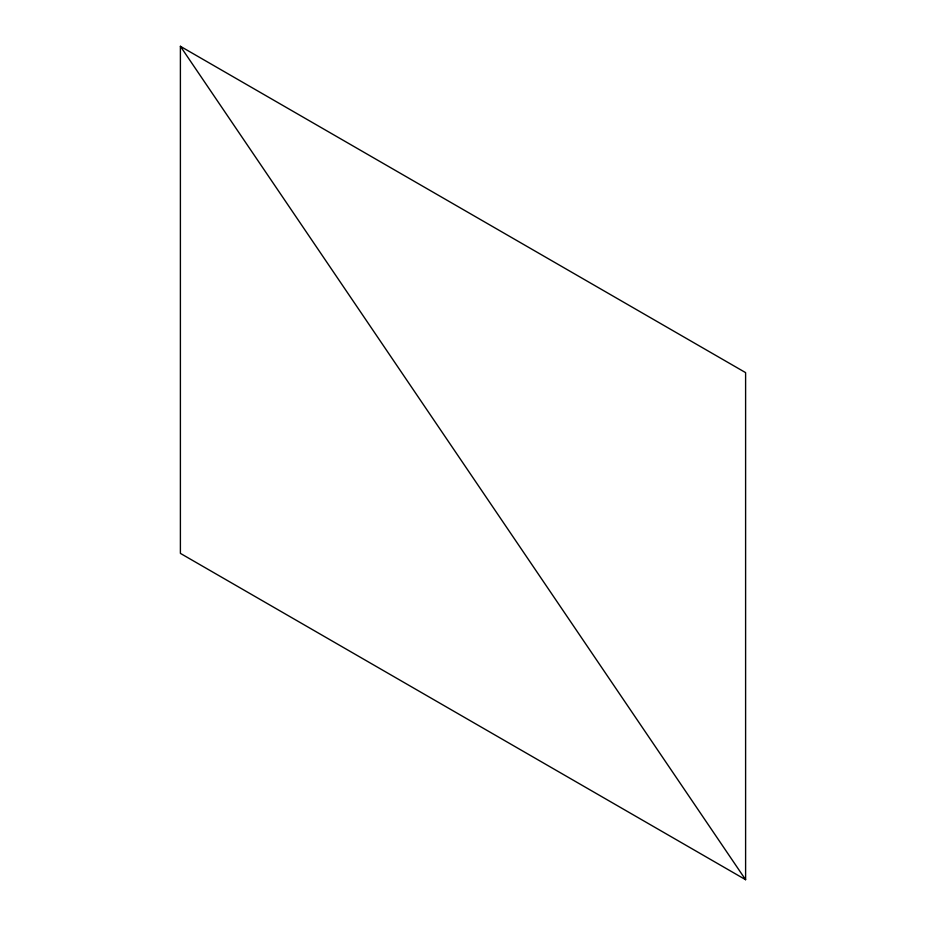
<?xml version="1.0" encoding="UTF-8"?>
<svg xmlns="http://www.w3.org/2000/svg" width="926" height="926" viewBox="0 0 926 926"><rect width="100%" height="100%" fill="white"/><g stroke="black" fill="none" stroke-linecap="round" stroke-linejoin="round"><path stroke-width="1.39" d="M180.396 46.3L745.604 372.622L745.604 879.7L180.396 553.378L180.396 46.3L745.604 879.7"/></g></svg>
